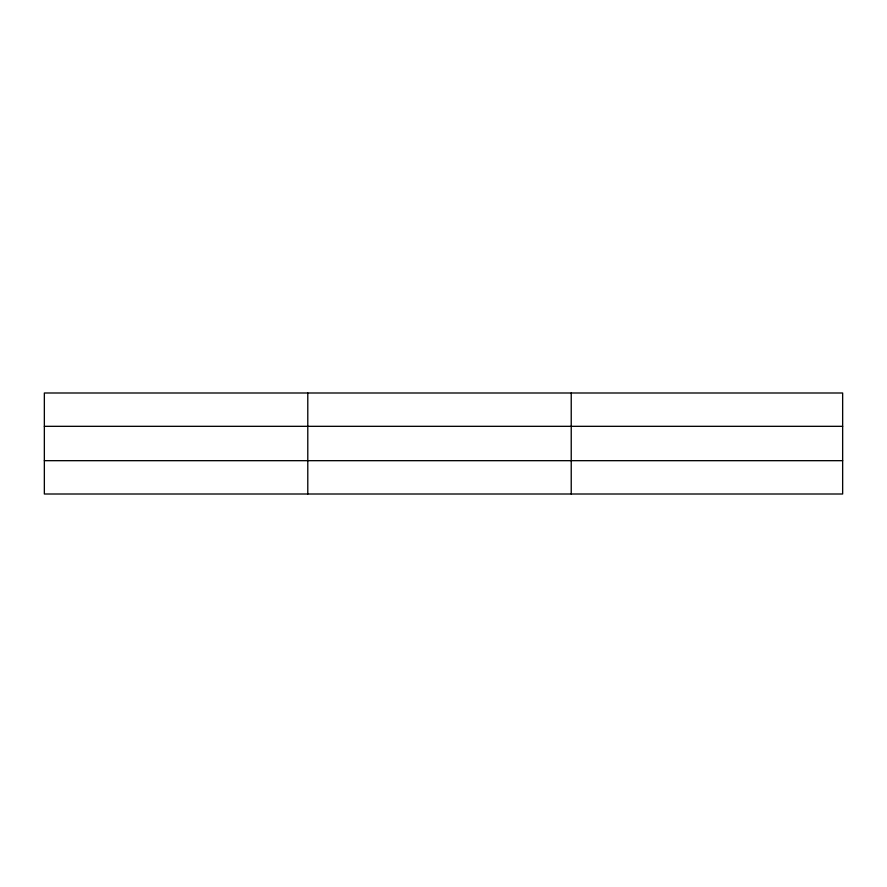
<?xml version="1.0" encoding="UTF-8"?>
<svg xmlns="http://www.w3.org/2000/svg" width="887" height="887" viewBox="0 0 887 887"><rect width="100%" height="100%" fill="white"/><g stroke="black" fill="none" stroke-linecap="round" stroke-linejoin="round"><path stroke-width="1.33" d="M307.789 494.004L307.789 392.996M571.228 494.004L571.228 392.996M842.65 426.325L842.65 392.996L44.35 392.996L44.35 494.004L842.65 494.004L842.65 426.325L44.35 426.325M44.35 460.675L842.65 460.675"/></g></svg>
